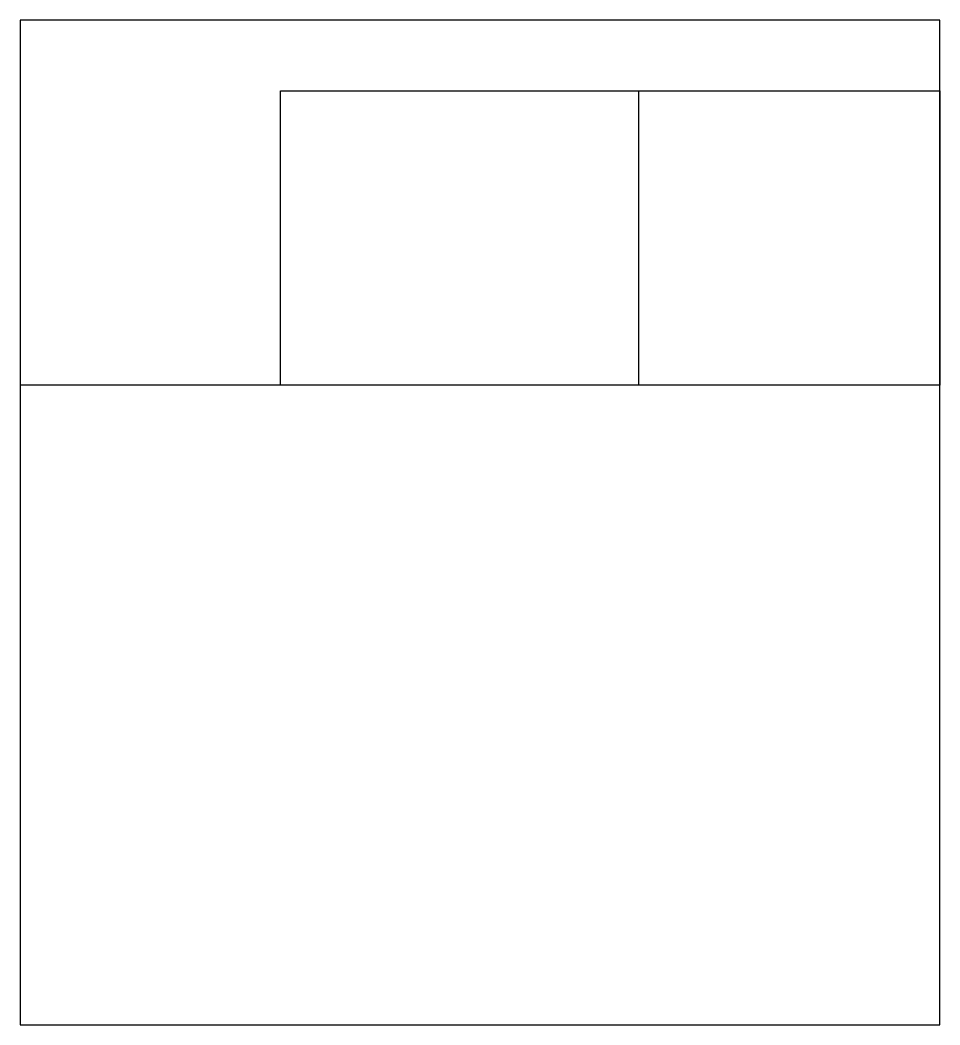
# Model space of a CAD drawing. Header units: millimetres. Extents: x -32 to -9, y 0 to 25.1.
import ezdxf

# ---------------------------------------------------------------- set-up
doc = ezdxf.new("R2010")
doc.units = ezdxf.units.MM
doc.layers.get('0').update_dxf_attribs({"linetype": 'CONTINUOUS'})

msp = doc.modelspace()

# ---------------------------------------------------------------- linework, layer by layer
for p, q in [((-9, 25.13), (-32, 25.13)), ((-32, 25.13), (-32, 0)), ((-9, 0), (-9, 25.13)), ((-16.54, 23.36), (-16.54, 16)), ((-25.49, 16), (-32, 16)), ((-32, 0), (-9, 0))]:
    msp.add_line(p, q)
for points in [[(-32, 25.13), (-32, 0), (-9, 0), (-9, 25.13)], [(-25.49, 16), (-25.49, 23.36), (-9, 23.36), (-9, 16)]]:
    msp.add_lwpolyline(points, close=True)

doc.saveas('drawing.dxf')
